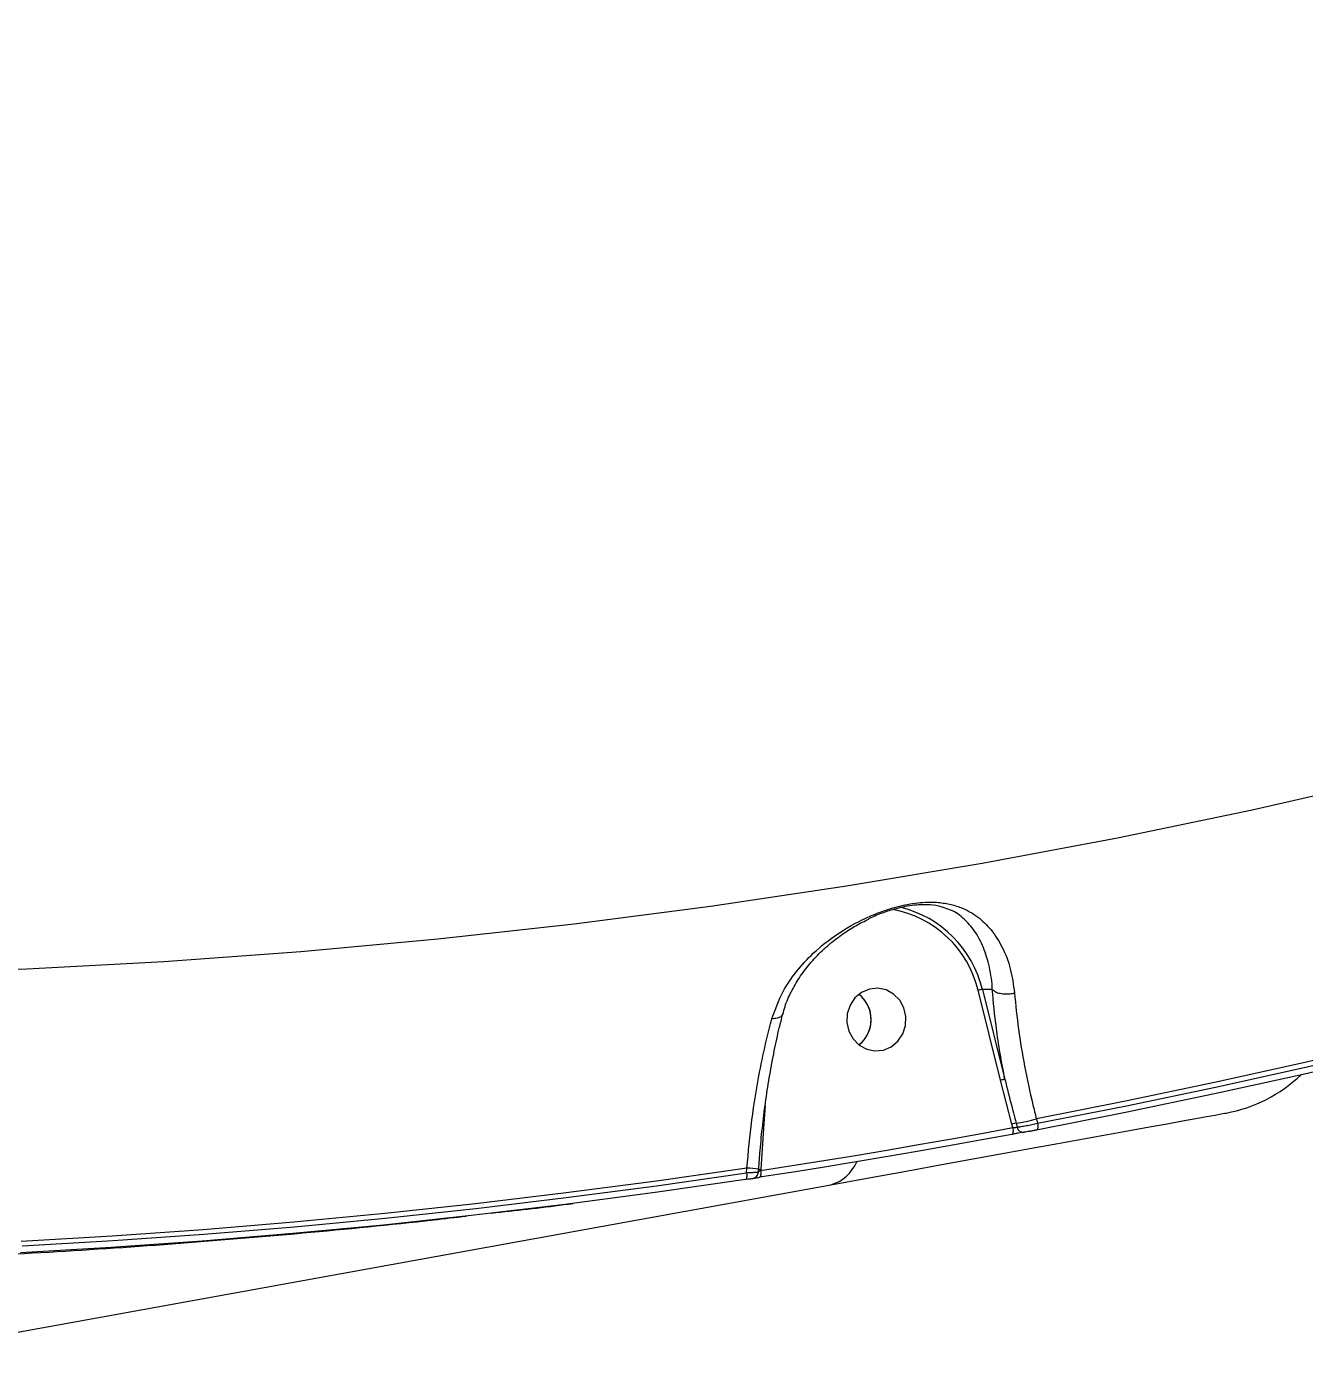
# Model space of a CAD drawing. Header units: millimetres. Extents: x -7151 to 6134, y -5040 to 5562.
# Drawn here: x -2056.8 to -1873.1, y -1539.4 to -1349.1 of the extents above; entities that cross this region are included whole.
import ezdxf

# ---------------------------------------------------------------- set-up
doc = ezdxf.new("R2010")
doc.units = ezdxf.units.MM
for name, color, linetype in [('DIKOM_ОБЪЕКТ', 7, 'Continuous'), ('DIKOM_РАЗМЕР_ЗОНА', 7, 'Continuous'), ('DIKOM_РАЗМЕР_ОБЪЕКТА', 7, 'Continuous')]:
    doc.layers.add(name, color=color, linetype=linetype)
doc.styles.add('style1', font='arial.ttf', dxfattribs={"width": 0.8})
doc.dimstyles.new('1-50', dxfattribs={"dimtxt": 300, "dimasz": 200, "dimexe": 100, "dimexo": 0, "dimgap": 100, "dimtad": 1, "dimtxsty": 'style1', "dimcen": 200, "dimclrd": 7, "dimclre": 7, "dimclrt": 7, "dimadec": 1, "dimazin": 2, "dimtfac": 1, "dimtmove": 0, "dimatfit": 2, "dimfxl": 0, "dimlwd": 25, "dimlwe": 18, "dimarcsym": 0})

# ---------------------------------------------------------------- blocks, each defined once
blk = doc.blocks.new('*D0')
at = {"layer": 'Defpoints', "color": 0, "transparency": 16777216}
for p in [(4133.55, 168.74), (-4567.47, -1241.13), (4133.55, -4153.12)]:
    blk.add_point(p, dxfattribs=at)
at = {"layer": 'DIKOM_РАЗМЕР_ОБЪЕКТА', "color": 7, "lineweight": 18, "transparency": 16777216}
for p, q in [((4133.55, 168.74), (4133.55, -4253.12)), ((-4567.47, -1241.13), (-4567.47, -4253.12))]:
    blk.add_line(p, q, dxfattribs=at)
at = {"layer": 'DIKOM_РАЗМЕР_ОБЪЕКТА', "color": 7, "lineweight": 25, "transparency": 16777216}
blk.add_line((-4367.47, -4153.12), (3933.55, -4153.12), dxfattribs=at)
at = {"layer": 'DIKOM_РАЗМЕР_ОБЪЕКТА', "color": 7, "transparency": 16777216}
for points in [[(-4367.47, -4119.79), (-4367.47, -4186.45), (-4567.47, -4153.12)], [(3933.55, -4119.79), (3933.55, -4186.45), (4133.55, -4153.12)]]:
    blk.add_solid(points, dxfattribs=at)
at = {"layer": 'DIKOM_РАЗМЕР_ОБЪЕКТА', "color": 7, "transparency": 16777216, "insert": (150.61, -3899.95), "char_height": 300, "attachment_point": 5, "style": 'style1'}
blk.add_mtext('8700', dxfattribs=at)
blk = doc.blocks.new('*D3')
at = {"layer": 'Defpoints', "color": 0, "transparency": 16777216}
for p in [(6133.55, 253.24), (-5802.46, -2467.19), (6133.55, -4939.78)]:
    blk.add_point(p, dxfattribs=at)
at = {"layer": 'DIKOM_РАЗМЕР_ЗОНА', "color": 7, "lineweight": 18, "transparency": 16777216}
for p, q in [((6133.55, 253.24), (6133.55, -5039.78)), ((-5802.46, -2467.19), (-5802.46, -5039.78))]:
    blk.add_line(p, q, dxfattribs=at)
at = {"layer": 'DIKOM_РАЗМЕР_ЗОНА', "color": 7, "lineweight": 25, "transparency": 16777216}
blk.add_line((-5602.46, -4939.78), (5933.55, -4939.78), dxfattribs=at)
at = {"layer": 'DIKOM_РАЗМЕР_ЗОНА', "color": 7, "transparency": 16777216}
for points in [[(-5602.46, -4906.44), (-5602.46, -4973.11), (-5802.46, -4939.78)], [(5933.55, -4906.44), (5933.55, -4973.11), (6133.55, -4939.78)]]:
    blk.add_solid(points, dxfattribs=at)
at = {"layer": 'DIKOM_РАЗМЕР_ЗОНА', "color": 7, "transparency": 16777216, "insert": (186.61, -4686.61), "char_height": 300, "attachment_point": 5, "style": 'style1'}
blk.add_mtext('11950', dxfattribs=at)

msp = doc.modelspace()

# ---------------------------------------------------------------- linework, layer by layer
at = {"layer": 'DIKOM_ОБЪЕКТ', "color": 7, "linetype": 'Continuous', "lineweight": 15}
for p, q in [((-1916.769, -1500.478), (-1920.016, -1487.561)), ((-1917.971, -1487.432), (-1919.397, -1487.432)), ((-1919.397, -1487.432), (-1916.149, -1500.35)), ((-1915.145, -1506.771), (-1916.769, -1500.478)), ((-1950.607, -1504.133), (-1950.773, -1506.663)), ((-1950.773, -1506.663), (-1951.247, -1513.291)), ((-1915.021, -1507.264), (-1915.145, -1506.771)), ((-1914.559, -1506.644), (-1914.416, -1507.214)), ((-1911.631, -1506.011), (-1911.47, -1506.651)), ((-1953.273, -1513.76), (-1953.229, -1513.087)), ((-1951.571, -1513.665), (-1951.544, -1513.25)), ((-1951.247, -1513.291), (-1951.256, -1513.427)), ((-2151.906, -1553.671), (-1941.185, -1515.48))]:
    msp.add_line(p, q, dxfattribs=at)
at = {"layer": 'DIKOM_ОБЪЕКТ', "color": 7, "linetype": 'Continuous', "lineweight": 15, "flags": 128}
for points in [[(-2076.435, -1485.141), (-2056.714, -1484.457), (-2037.006, -1483.401), (-2017.321, -1481.974), (-1997.662, -1480.175), (-1978.037, -1478.006), (-1958.451, -1475.467), (-1938.912, -1472.559), (-1919.425, -1469.283), (-1899.996, -1465.639), (-1880.632, -1461.63), (-1861.339, -1457.256), (-1842.123, -1452.519), (-1822.989, -1447.419), (-1803.945, -1441.96), (-1784.997, -1436.142), (-1766.149, -1429.968)], [(-1809.928, -1481.563), (-1822.52, -1485.154), (-1835.149, -1488.593), (-1847.815, -1491.88), (-1860.516, -1495.014), (-1873.249, -1497.994), (-1886.014, -1500.821), (-1898.808, -1503.493), (-1911.631, -1506.011)], [(-1911.47, -1506.651), (-1898.674, -1504.138), (-1885.906, -1501.471), (-1873.167, -1498.65), (-1860.459, -1495.677), (-1847.785, -1492.551), (-1835.145, -1489.272), (-1822.54, -1485.842), (-1809.974, -1482.26)], [(-1810.033, -1483.224), (-1822.61, -1486.808), (-1835.225, -1490.241), (-1847.875, -1493.522), (-1860.56, -1496.651), (-1873.279, -1499.627), (-1886.028, -1502.45), (-1898.807, -1505.119), (-1911.613, -1507.634)], [(-1938.86, -1492.192), (-1938.575, -1493.437), (-1937.969, -1494.546), (-1937.091, -1495.43), (-1936.014, -1496.017), (-1934.824, -1496.259), (-1933.618, -1496.137), (-1932.493, -1495.661), (-1931.54, -1494.869), (-1930.838, -1493.826), (-1930.441, -1492.616), (-1930.384, -1491.336), (-1930.67, -1490.092), (-1931.276, -1488.982), (-1932.153, -1488.099), (-1933.23, -1487.512), (-1934.42, -1487.269), (-1935.627, -1487.391), (-1936.751, -1487.867), (-1937.704, -1488.659), (-1938.407, -1489.703), (-1938.803, -1490.913), (-1938.86, -1492.192)], [(-1941.185, -1515.48), (-1935.937, -1514.529), (-1930.857, -1513.609), (-1925.961, -1512.721), (-1921.268, -1511.871), (-1916.794, -1511.06), (-1912.556, -1510.292), (-1908.567, -1509.569), (-1904.843, -1508.894), (-1901.397, -1508.27), (-1898.241, -1507.697), (-1895.386, -1507.18), (-1892.842, -1506.719), (-1890.619, -1506.316), (-1888.724, -1505.973), (-1887.165, -1505.69), (-1885.946, -1505.469), (-1885.073, -1505.311), (-1884.547, -1505.216), (-1884.372, -1505.184)], [(-1911.47, -1506.651), (-1911.444, -1506.838), (-1911.431, -1507.018), (-1911.431, -1507.185), (-1911.444, -1507.333), (-1911.47, -1507.455), (-1911.508, -1507.548), (-1911.556, -1507.609), (-1911.613, -1507.634)], [(-1915.169, -1508.248), (-1919.691, -1509.087), (-1924.217, -1509.906), (-1928.746, -1510.705), (-1933.277, -1511.486), (-1937.812, -1512.247), (-1942.349, -1512.989), (-1946.89, -1513.712), (-1951.433, -1514.416)], [(-1951.256, -1513.427), (-1946.716, -1512.724), (-1942.18, -1512.001), (-1937.646, -1511.26), (-1933.115, -1510.499), (-1928.587, -1509.719), (-1924.062, -1508.92), (-1919.54, -1508.102), (-1915.021, -1507.264)], [(-1915.021, -1507.264), (-1914.996, -1507.452), (-1914.983, -1507.633), (-1914.983, -1507.801), (-1914.997, -1507.948), (-1915.024, -1508.071), (-1915.062, -1508.164), (-1915.111, -1508.224), (-1915.169, -1508.248)], [(-1953.451, -1514.749), (-1966.418, -1516.614), (-1979.404, -1518.323), (-1992.408, -1519.875), (-2005.428, -1521.269), (-2018.462, -1522.506), (-2031.508, -1523.586), (-2044.566, -1524.507), (-2057.632, -1525.271)], [(-1953.229, -1513.087), (-1966.211, -1514.956), (-1979.212, -1516.667), (-1992.231, -1518.222), (-2005.267, -1519.618), (-2018.316, -1520.856), (-2031.378, -1521.936), (-2044.451, -1522.858), (-2057.532, -1523.621)], [(-2057.369, -1524.273), (-2044.313, -1523.51), (-2031.266, -1522.589), (-2018.23, -1521.511), (-2005.207, -1520.275), (-1992.198, -1518.881), (-1979.205, -1517.331), (-1966.229, -1515.624), (-1953.273, -1513.76)], [(-1953.273, -1513.76), (-1953.254, -1513.948), (-1953.247, -1514.129), (-1953.253, -1514.297), (-1953.271, -1514.445), (-1953.302, -1514.569), (-1953.343, -1514.662), (-1953.393, -1514.723), (-1953.451, -1514.749)], [(-1951.544, -1513.25), (-1951.544, -1513.249), (-1951.545, -1513.249)], [(-1951.256, -1513.427), (-1951.236, -1513.616), (-1951.229, -1513.797), (-1951.234, -1513.966), (-1951.252, -1514.114), (-1951.283, -1514.238), (-1951.324, -1514.331), (-1951.375, -1514.391), (-1951.433, -1514.416)]]:
    msp.add_lwpolyline(points, dxfattribs=at)
at = {"layer": 'DIKOM_ОБЪЕКТ', "color": 7, "linetype": 'Continuous', "lineweight": 15}
for centre, radius, start, end in [((-1935.027, -1491.144), 15.433, 13.4261, 79.9156), ((-1934.94, -1491.17), 15.986, 13.52143, 76.29119), ((-1939.948, -1491.718), 4.561, 4.7924, 51.88527), ((-1940.007, -1491.765), 4.635, 308.34915, 51.67339), ((-1919.014, -1490.835), 3.424, 96.42272, 107.01512), ((-1939.977, -1491.79), 4.597, 308.24978, 5.65731), ((-1915.76, -1503.781), 3.453, 96.46527, 106.97617), ((-1888.117, -1484.521), 21, 280.27252, 313.70413), ((-1913.998, -1510.664), 4.059, 97.95494, 106.42553), ((-1917.395, -1486.442), 20.4, 277.98913, 286.41121), ((-1913.513, -1507.031), 0.922, 191.4475, 277.65869), ((-1942.701, -1510.003), 5.683, 285.47373, 337.39504), ((-1954.324, -1533.313), 20.257, 82.11283, 86.90129), ((-1950.722, -1505.496), 7.813, 263.94832, 266.14577)]:
    msp.add_arc(centre, radius, start, end, dxfattribs=at)
for points, knots in [([(-2056.456, -968.823), (-2056.8, -974.624), (-2057.488, -986.232), (-2058.928, -1004.014), (-2060.664, -1022.011), (-2062.749, -1040.451), (-2065.19, -1059.3), (-2067.998, -1078.523), (-2071.129, -1097.811), (-2074.693, -1117.752), (-2078.728, -1138.314), (-2083.265, -1159.441), (-2088.157, -1180.426), (-2093.384, -1201.167), (-2098.921, -1221.569), (-2104.749, -1241.541), (-2110.863, -1261.043), (-2117.247, -1280.051), (-2123.887, -1298.533), (-2130.751, -1316.402), (-2137.807, -1333.574), (-2145.032, -1349.975), (-2152.415, -1365.564), (-2159.941, -1380.331), (-2167.592, -1394.252), (-2175.331, -1407.261), (-2183.125, -1419.298), (-2191.094, -1430.517), (-2199.222, -1440.815), (-2207.485, -1450.118), (-2215.72, -1458.219), (-2223.892, -1465.041), (-2231.988, -1470.689), (-2237.274, -1473.352), (-2239.916, -1474.684)], [0, 0, 0, 0, 0.0277667, 0.0555662, 0.083366, 0.1111324, 0.1400374, 0.1689802, 0.1979227, 0.2268277, 0.2586375, 0.2905482, 0.3225101, 0.3544719, 0.386382, 0.4181913, 0.4498954, 0.4817001, 0.5135556, 0.545411, 0.5772152, 0.6089191, 0.6405475, 0.672276, 0.7040551, 0.7358344, 0.7675626, 0.7991909, 0.832594, 0.8660266, 0.8994295, 0.9329432, 0.9664865, 1, 1, 1, 1]), ([(-1949.637, -1491.643), (-1949.161, -1490.313), (-1948.293, -1487.891), (-1946.149, -1484.797), (-1943.564, -1481.989), (-1940.283, -1479.388), (-1936.9, -1477.473), (-1933.965, -1476.255), (-1931.429, -1475.449), (-1928.635, -1474.914), (-1926.099, -1474.853), (-1924.078, -1475.141), (-1922.058, -1475.766), (-1920.022, -1476.923), (-1918.068, -1478.822), (-1916.476, -1481.311), (-1915.279, -1484.319), (-1914.94, -1486.748), (-1914.775, -1487.931)], [0, 0, 0, 0, 0.07854751, 0.14306028, 0.20760243, 0.28721801, 0.36655355, 0.4057541, 0.44485179, 0.49744099, 0.549691, 0.59226868, 0.63494111, 0.70729483, 0.77972844, 0.85448467, 0.92914163, 1, 1, 1, 1]), ([(-1924.226, -1475.95), (-1924.571, -1475.812), (-1925.352, -1475.5), (-1926.938, -1475.239), (-1929.11, -1475.259), (-1931.562, -1475.732), (-1933.768, -1476.441), (-1935.058, -1476.978), (-1935.707, -1477.28), (-1935.739, -1477.295)], [0, 0, 0, 0, 0.13452444, 0.30436498, 0.5021969, 0.69863058, 0.84226133, 0.99232153, 1, 1, 1, 1]), ([(-1917.968, -1487.434), (-1917.968, -1487.433), (-1917.968, -1486.38), (-1918.358, -1484.085), (-1919.194, -1481.327), (-1920.424, -1479.013), (-1921.997, -1477.255), (-1923.254, -1476.288), (-1924.141, -1475.98), (-1924.226, -1475.95)], [0, 0, 0, 0, 0.00008605, 0.19010239, 0.38901095, 0.59358017, 0.7843959, 0.97939267, 1, 1, 1, 1]), ([(-1948.061, -1491.01), (-1947.966, -1490.63), (-1947.688, -1489.524), (-1946.896, -1487.753), (-1945.716, -1485.696), (-1944.215, -1483.709), (-1942.433, -1481.834), (-1940.518, -1480.201), (-1938.551, -1478.853), (-1936.982, -1477.926), (-1936.005, -1477.474), (-1935.699, -1477.333)], [0, 0, 0, 0, 0.0646155, 0.1882639, 0.317561, 0.4518277, 0.5900524, 0.7305846, 0.8460174, 0.9519138, 1, 1, 1, 1]), ([(-1917.971, -1487.432), (-1917.97, -1487.432), (-1917.969, -1487.432), (-1917.968, -1487.433), (-1917.968, -1487.434)], [0, 0, 0, 0, 0.7257081, 1, 1, 1, 1]), ([(-1916.149, -1500.35), (-1916.386, -1499.107), (-1916.861, -1496.611), (-1917.523, -1492.235), (-1917.801, -1489.257), (-1917.971, -1487.432)], [0, 0, 0, 0, 0.2774692, 0.5572992, 1, 1, 1, 1]), ([(-1917.968, -1487.434), (-1917.83, -1487.552), (-1917.553, -1487.79), (-1916.859, -1488.014), (-1916.051, -1488.104), (-1915.375, -1488.056), (-1914.959, -1487.977), (-1914.819, -1487.942), (-1914.775, -1487.931)], [0, 0, 0, 0, 0.22052, 0.4409512, 0.6614977, 0.8819754, 0.9635851, 1, 1, 1, 1]), ([(-1914.775, -1487.931), (-1914.607, -1489.65), (-1914.276, -1493.022), (-1913.363, -1498.45), (-1912.439, -1502.794), (-1911.801, -1505.335), (-1911.631, -1506.011)], [0, 0, 0, 0, 0.3028931, 0.5944595, 0.8920269, 1, 1, 1, 1]), ([(-1953.229, -1513.087), (-1953.015, -1510.779), (-1952.579, -1506.099), (-1951.561, -1499.924), (-1950.544, -1495.105), (-1949.9, -1492.646), (-1949.637, -1491.643)], [0, 0, 0, 0, 0.3072574, 0.6233209, 0.8463564, 1, 1, 1, 1]), ([(-1951.521, -1513.251), (-1951.46, -1512.353), (-1951.316, -1510.224), (-1950.972, -1506.877), (-1950.51, -1503.241), (-1949.954, -1499.678), (-1949.308, -1496.236), (-1948.682, -1493.329), (-1948.244, -1491.647), (-1948.076, -1491.005)], [0, 0, 0, 0, 0.1150016, 0.2728359, 0.4311324, 0.5892995, 0.7468519, 0.9034003, 1, 1, 1, 1]), ([(-1948.109, -1490.993), (-1948.154, -1491.098), (-1948.25, -1491.325), (-1948.715, -1491.553), (-1949.19, -1491.632), (-1949.514, -1491.643), (-1949.594, -1491.643), (-1949.637, -1491.643)], [0, 0, 0, 0, 0.2691599, 0.5845944, 0.8998228, 0.946846, 1, 1, 1, 1]), ([(-1916.149, -1500.35), (-1916.07, -1500.672), (-1915.675, -1502.281), (-1915.132, -1504.375), (-1914.683, -1506.154), (-1914.559, -1506.644)], [0, 0, 0, 0, 0.1533255, 0.7665886, 1, 1, 1, 1]), ([(-1914.416, -1507.214), (-1914.395, -1507.211), (-1914.239, -1507.191), (-1913.836, -1507.129), (-1913.109, -1506.996), (-1912.278, -1506.829), (-1911.739, -1506.71), (-1911.47, -1506.651)], [0, 0, 0, 0, 0.03875512, 0.27836206, 0.51862336, 0.75946233, 1, 1, 1, 1]), ([(-1913.39, -1507.944), (-1913.403, -1507.946), (-1913.497, -1507.959), (-1913.738, -1507.996), (-1914.177, -1508.07), (-1914.679, -1508.158), (-1915.006, -1508.218), (-1915.169, -1508.248)], [0, 0, 0, 0, 0.0384997, 0.2780834, 0.5184035, 0.7592277, 1, 1, 1, 1]), ([(-1915.021, -1507.264), (-1914.965, -1507.263), (-1914.853, -1507.261), (-1914.68, -1507.25), (-1914.532, -1507.235), (-1914.451, -1507.222), (-1914.421, -1507.215), (-1914.416, -1507.214)], [0, 0, 0, 0, 0.2444885, 0.4861151, 0.724561, 0.9619878, 1, 1, 1, 1]), ([(-1911.613, -1507.634), (-1911.776, -1507.665), (-1912.102, -1507.726), (-1912.604, -1507.816), (-1913.042, -1507.891), (-1913.284, -1507.929), (-1913.377, -1507.942), (-1913.39, -1507.944)], [0, 0, 0, 0, 0.2407321, 0.4813211, 0.7215951, 0.9611907, 1, 1, 1, 1]), ([(-1952.832, -1514.654), (-1952.859, -1514.659), (-1952.988, -1514.679), (-1953.221, -1514.714), (-1953.415, -1514.743), (-1953.451, -1514.749)], [0, 0, 0, 0, 0.1794827, 0.8469542, 1, 1, 1, 1]), ([(-1953.273, -1513.76), (-1953.213, -1513.756), (-1952.891, -1513.736), (-1952.359, -1513.704), (-1951.848, -1513.674), (-1951.581, -1513.66), (-1951.599, -1513.662), (-1951.605, -1513.663)], [0, 0, 0, 0, 0.0618468, 0.3324701, 0.5987221, 0.8637215, 1, 1, 1, 1]), ([(-1952.832, -1514.654), (-1952.77, -1514.644), (-1952.556, -1514.611), (-1952.462, -1514.595), (-1952.365, -1514.576), (-1952.313, -1514.563), (-1952.205, -1514.531), (-1952.021, -1514.446), (-1951.804, -1514.263), (-1951.624, -1513.991), (-1951.593, -1513.774), (-1951.578, -1513.669)], [0, 0, 0, 0, 0.1095372, 0.3760776, 0.4222561, 0.4537673, 0.4917311, 0.5858038, 0.7148513, 0.8628686, 1, 1, 1, 1]), ([(-1952.266, -1514.548), (-1952.196, -1514.537), (-1952.037, -1514.51), (-1951.721, -1514.46), (-1951.476, -1514.423), (-1951.399, -1514.411)], [0, 0, 0, 0, 0.3489731, 0.7956368, 1, 1, 1, 1]), ([(-1951.569, -1513.625), (-1951.562, -1513.619), (-1951.537, -1513.599), (-1951.44, -1513.537), (-1951.334, -1513.473), (-1951.268, -1513.434), (-1951.256, -1513.427)], [0, 0, 0, 0, 0.1418919, 0.5122839, 0.9074475, 1, 1, 1, 1]), ([(-1989.95, -1519.557), (-1986.471, -1519.177), (-1982.566, -1518.75), (-1978.673, -1518.225), (-1978.248, -1518.167)], [0, 0, 0, 0, 0.89084551, 1, 1, 1, 1]), ([(-2111.476, -1527.069), (-2111.404, -1527.069), (-2105.043, -1527.077), (-2092.394, -1526.796), (-2073.533, -1526.211), (-2054.686, -1525.268), (-2035.855, -1524.028), (-2017.049, -1522.444), (-2002.948, -1521.091), (-1995.129, -1520.165), (-1993.557, -1519.979)], [0, 0, 0, 0, 0.0018157, 0.1614836, 0.3211537, 0.4808201, 0.6404937, 0.8001654, 0.9598488, 1, 1, 1, 1])]:
    msp.add_open_spline(points, degree=3, knots=knots, dxfattribs=at)

# ---------------------------------------------------------------- dimensions: what is measured, and where the dimension line sits
at = {"layer": 'DIKOM_РАЗМЕР_ЗОНА'}
dim = msp.add_linear_dim(base=(6133.546, -4939.778), p1=(-5802.455, -2467.185), p2=(6133.546, 253.243), text='11950', dimstyle='1-50', dxfattribs=at)
dim.commit()
dim.dimension.update_dxf_attribs({"geometry": '*D3', "text_midpoint": (186.606, -4939.778), "dimtype": 160})
at = {"layer": 'DIKOM_РАЗМЕР_ОБЪЕКТА'}
dim = msp.add_linear_dim(base=(4133.546, -4153.121), p1=(-4567.472, -1241.128), p2=(4133.546, 168.743), text='8700', dimstyle='1-50', dxfattribs=at)
dim.commit()
dim.dimension.update_dxf_attribs({"geometry": '*D0', "text_midpoint": (150.606, -4153.121), "dimtype": 160})

doc.saveas('drawing.dxf')
